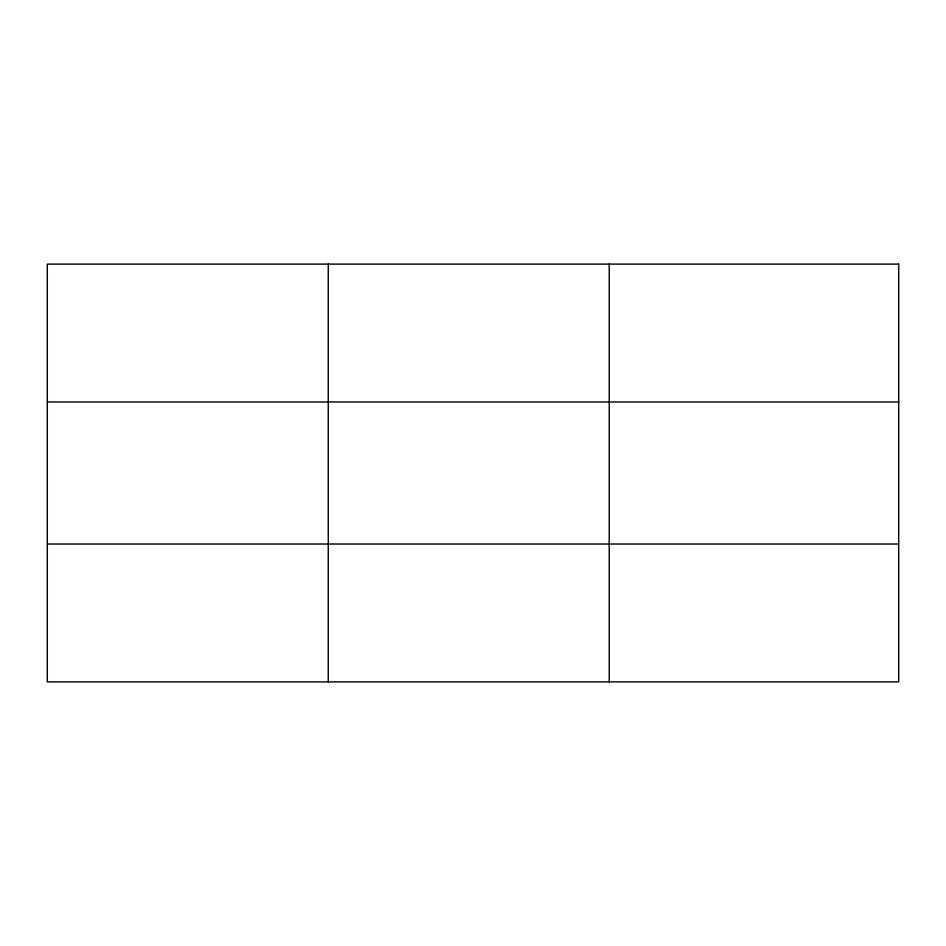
<?xml version="1.0" encoding="UTF-8"?>
<svg xmlns="http://www.w3.org/2000/svg" width="946" height="946" viewBox="0 0 946 946"><rect width="100%" height="100%" fill="white"/><g stroke="black" fill="none" stroke-linecap="round" stroke-linejoin="round"><path stroke-width="1.42" d="M328.262 681.889L328.262 264.111M609.224 681.889L609.224 264.111M47.3 401.979L898.7 401.979M47.3 544.021L898.7 544.021M898.7 264.111L898.7 681.889L47.3 681.889L47.3 264.111L898.7 264.111"/></g></svg>
